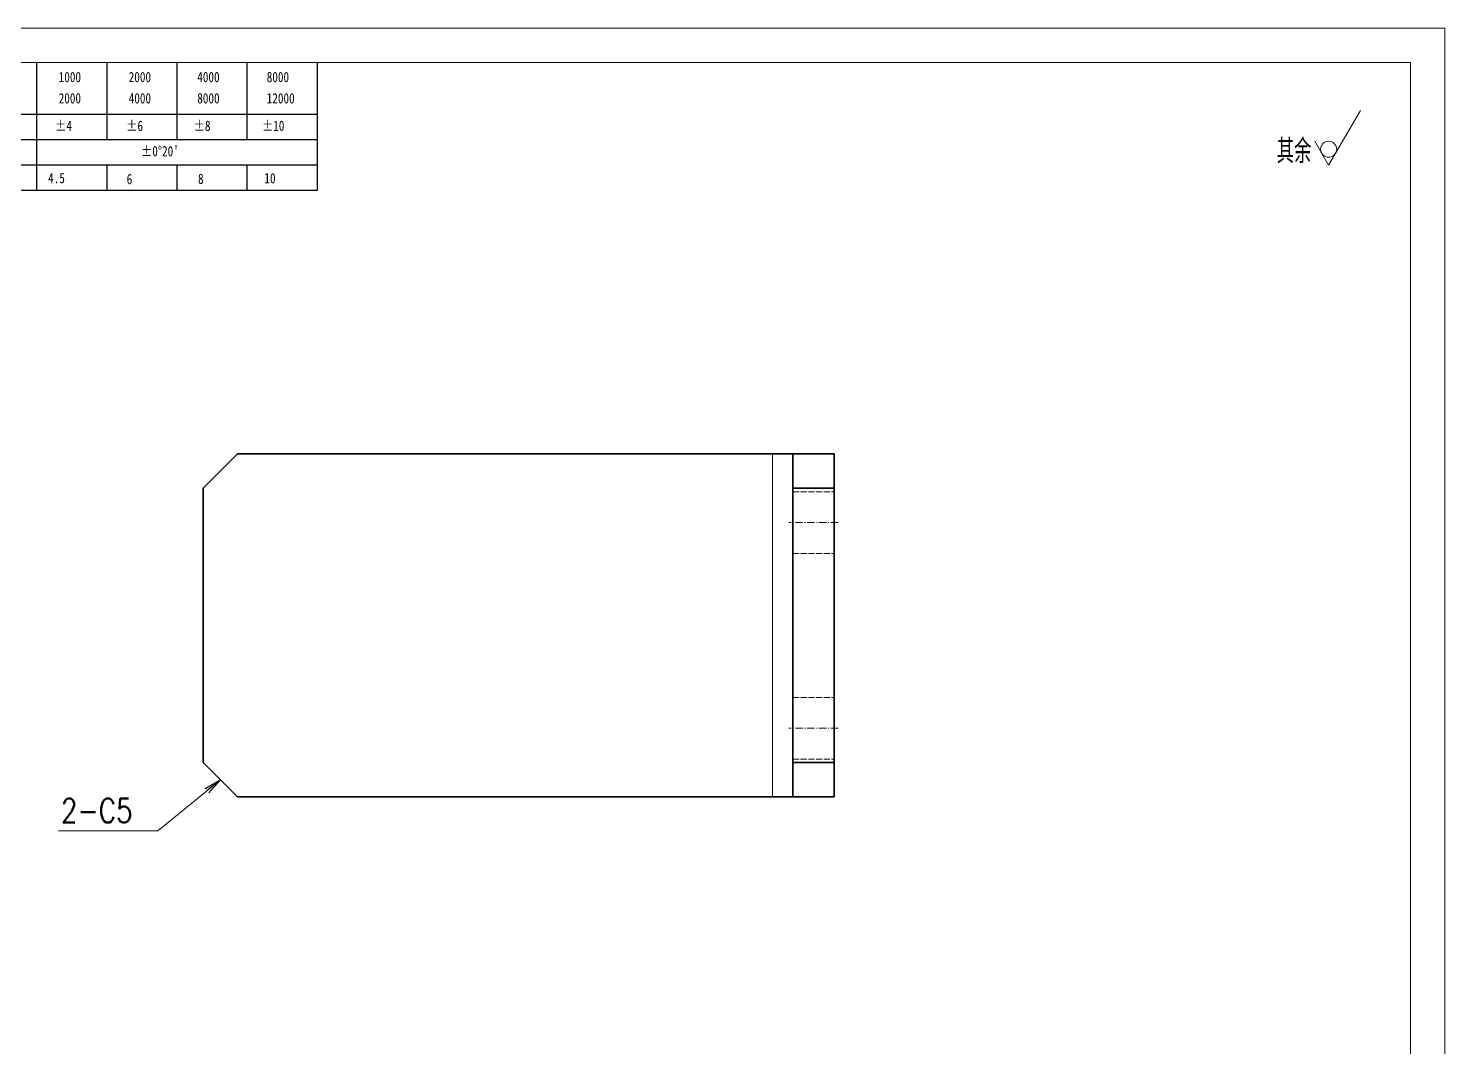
# Model space of a CAD drawing. Header units: millimetres. Extents: x 1333 to 44424, y -42879 to -1037.
# Drawn here: x 42862.3 to 43068.9, y -1999.6 to -1851.1 of the extents above; entities that cross this region are included whole.
import ezdxf

# ---------------------------------------------------------------- set-up
doc = ezdxf.new("R2010")
doc.units = ezdxf.units.MM
doc.header["$LTSCALE"] = 0.5
for name, pattern in [('AM_ISO02W050x2', [3.75, 3, -0.75]), ('AM_ISO08W050x2', [9, 6, -0.75, 1.5, -0.75]), ('DASHDOT', [18.5, 12, -3, 0.5, -3]), ('DASHED', [15, 12, -3]), ('DOT2', [0.125, 0, -0.125])]:
    doc.linetypes.add(name, pattern=pattern)
for name, color, linetype, lineweight in [('中心线', 2, 'AM_ISO08W050x2', 18), ('图框', 7, 'Continuous', 18), ('标注线', 3, 'Continuous', 18), ('粗实线', 7, 'Continuous', 35), ('虚线', 1, 'AM_ISO02W050x2', 18)]:
    doc.layers.add(name, color=color, linetype=linetype, lineweight=lineweight)
doc.layers.add('图\\M+19E79\\M+195B6\\M+18E9A', color=7, linetype='Continuous')
doc.layers.add('打印-禁用', color=7, linetype='Continuous', lineweight=15, plot=False)
doc.styles.add('DIM', font='romans.shx', dxfattribs={"width": 0.8, "bigfont": 'bigfont.shx'})
doc.styles.add('国标', font='simfang.ttf', dxfattribs={"width": 0.8})
doc.styles.add('机械长仿宋', font='gbenor.shx', dxfattribs={"height": 1, "bigfont": 'gbcbig.shx'})
doc.dimstyles.new('DEH 1-1', dxfattribs={"dimtxt": 3.5, "dimasz": 2.5, "dimexe": 1, "dimexo": 0.625, "dimgap": 1.2, "dimtad": 1, "dimtoh": 1, "dimdsep": 46, "dimtxsty": 'DIM', "dimblk": 'OPEN', "dimcen": 0, "dimclrd": 8, "dimclre": 8, "dimclrt": 2, "dimazin": 2, "dimtfac": 0.5, "dimtmove": 0, "dimatfit": 3, "dimldrblk": 'OPEN', "dimfxl": 0, "dimtolj": 2, "dimlwd": 18, "dimlwe": 18, "dimarcsym": 0})

# ---------------------------------------------------------------- blocks, each defined once
blk = doc.blocks.new('GZDEH零件A3图框V01版')
at = {"layer": '图\\M+19E79\\M+195B6\\M+18E9A', "color": 9}
for p, q in [((3072.2, -1561.98), (3072.2, -1554.46)), ((3082.42, -1561.98), (3082.42, -1554.46)), ((3092.64, -1561.98), (3092.64, -1554.46)), ((3102.86, -1561.98), (3102.86, -1554.46)), ((3113.09, -1573.08), (3113.09, -1554.46)), ((2996.09, -1561.98), (3113.09, -1561.98)), ((3072.2, -1573.08), (3072.2, -1561.98)), ((3082.42, -1565.68), (3082.42, -1561.98)), ((3092.64, -1565.68), (3092.64, -1561.98)), ((3102.86, -1565.68), (3102.86, -1561.98)), ((2996.09, -1565.68), (3113.09, -1565.68)), ((2996.09, -1569.38), (3113.09, -1569.38)), ((3082.42, -1573.08), (3082.42, -1569.48)), ((3092.64, -1573.08), (3092.64, -1569.38)), ((3102.86, -1573.08), (3102.86, -1569.38)), ((2990.09, -1573.08), (3113.09, -1573.08))]:
    blk.add_line(p, q, dxfattribs=at)
at = {"layer": '图框', "linetype": 'Continuous'}
for p, q in [((3272.49, -1554.46), (2882.49, -1554.46)), ((3272.49, -1832.96), (3272.49, -1554.46))]:
    blk.add_line(p, q, dxfattribs=at)
at = {"layer": '打印-禁用', "linetype": 'Continuous'}
for p, q in [((3277.49, -1549.46), (2857.49, -1549.46)), ((3277.49, -1846.46), (3277.49, -1549.46))]:
    blk.add_line(p, q, dxfattribs=at)
at = {"layer": '图\\M+19E79\\M+195B6\\M+18E9A', "color": 9, "style": '国标', "width": 0.8}
for s, p in [('1000', (3075.36, -1557.31)), ('2000', (3085.57, -1557.31)), ('4000', (3095.57, -1557.31)), ('8000', (3105.7, -1557.31)), ('2000', (3075.36, -1560.41)), ('4000', (3085.57, -1560.41)), ('8000', (3095.57, -1560.41)), ('12000', (3105.7, -1560.41)), ('±4', (3074.85, -1564.42)), ('±6', (3085.22, -1564.42)), ('±8', (3095.06, -1564.42)), ('±10', (3105.02, -1564.42)), ("±0%%D20'", (3087.38, -1568.12)), ('4.5', (3073.82, -1572.05)), ('6', (3085.28, -1572.19)), ('8', (3095.68, -1572.15)), ('10', (3105.36, -1572.06))]:
    blk.add_text(s, height=1.5, dxfattribs=at).set_placement(p)
blk = doc.blocks.new('DEH A3')
at = {"layer": '图框'}
blk.add_blockref('GZDEH零件A3图框V01版', (-2857.49, 1846.46), dxfattribs=at)
blk = doc.blocks.new('FINISHER_NON')
at = {"layer": '标注线'}
for p, q in [((0, 0), (4.62, 8)), ((-2.02, 3.5), (0, 0))]:
    blk.add_line(p, q, dxfattribs=at)
blk.add_circle((0, 2.33), 1.17, dxfattribs=at)
blk = doc.blocks.new('其余不去材料')
at = {"layer": '标注线'}
blk.add_blockref('FINISHER_NON', (0, 0), dxfattribs=at)
at = {"layer": '标注线', "color": 7, "linetype": 'DOT2', "style": '机械长仿宋'}
blk.add_text('其余', height=3.5, dxfattribs=at).set_placement((-7.56, 0.3))
blk = doc.blocks.new('_Open')
at = {"color": 0, "linetype": 'ByBlock', "lineweight": -2}
for p, q in [((-1, 0.167), (0, 0)), ((-1, -0.167), (0, 0)), ((0, 0), (-1, 0))]:
    blk.add_line(p, q, dxfattribs=at)

msp = doc.modelspace()

# ---------------------------------------------------------------- linework, layer by layer
at = {"color": 7, "lineweight": 13}
msp.add_line((42970.82, -1913.133), (42970.82, -1963.133), dxfattribs=at)
at = {"layer": '中心线', "linetype": 'DASHDOT', "lineweight": 13, "ltscale": 0.180015}
for p, q in [((42980.42, -1923.133), (42973.22, -1923.133)), ((42980.42, -1953.133), (42973.22, -1953.133))]:
    msp.add_line(p, q, dxfattribs=at)
at = {"layer": '粗实线', "lineweight": 35, "ltscale": 0.176777}
for p, q in [((42887.82, -1918.133), (42892.82, -1913.133)), ((42887.82, -1958.133), (42892.82, -1963.133))]:
    msp.add_line(p, q, dxfattribs=at)
at = {"layer": '粗实线', "lineweight": 35}
for p, q in [((42892.82, -1913.133), (42970.82, -1913.133)), ((42887.82, -1918.133), (42887.82, -1958.133)), ((42973.82, -1918.133), (42973.82, -1958.133)), ((42979.82, -1918.133), (42979.82, -1958.133)), ((42892.82, -1963.133), (42970.82, -1963.133))]:
    msp.add_line(p, q, dxfattribs=at)
at = {"layer": '粗实线', "lineweight": 35, "ltscale": 0.075}
for p, q in [((42970.82, -1913.133), (42973.82, -1913.133)), ((42970.82, -1963.133), (42973.82, -1963.133))]:
    msp.add_line(p, q, dxfattribs=at)
at = {"layer": '粗实线', "lineweight": 35, "ltscale": 0.125}
for p, q in [((42973.82, -1918.133), (42973.82, -1913.133)), ((42979.82, -1918.133), (42979.82, -1913.133)), ((42973.82, -1963.133), (42973.82, -1958.133)), ((42979.82, -1963.133), (42979.82, -1958.133))]:
    msp.add_line(p, q, dxfattribs=at)
at = {"layer": '粗实线', "lineweight": 35, "ltscale": 0.15}
for p, q in [((42973.82, -1913.133), (42979.82, -1913.133)), ((42973.82, -1918.133), (42979.82, -1918.133)), ((42973.82, -1958.133), (42979.82, -1958.133)), ((42973.82, -1963.133), (42979.82, -1963.133))]:
    msp.add_line(p, q, dxfattribs=at)
at = {"layer": '虚线', "linetype": 'DASHED', "lineweight": 13}
msp.add_line((42970.82, -1913.133), (42970.82, -1963.133), dxfattribs=at)
at = {"layer": '虚线', "linetype": 'DASHED', "lineweight": 13, "ltscale": 0.15}
for p, q in [((42973.82, -1918.633), (42979.82, -1918.633)), ((42973.82, -1927.633), (42979.82, -1927.633)), ((42973.82, -1948.633), (42979.82, -1948.633)), ((42973.82, -1957.633), (42979.82, -1957.633))]:
    msp.add_line(p, q, dxfattribs=at)

# ---------------------------------------------------------------- block references
at = {"layer": '图框'}
msp.add_blockref('DEH A3', (42648.867, -2148.061), dxfattribs=at)
at = {"layer": '标注线'}
msp.add_blockref('其余不去材料', (43051.948, -1871.025), dxfattribs=at)

# ---------------------------------------------------------------- texts
at = {"layer": '标注线', "color": 2, "insert": (42877.515, -1966.876), "char_height": 3.5, "attachment_point": 9, "style": 'DIM'}
msp.add_mtext('\\A2;2-C5', dxfattribs=at)

# ---------------------------------------------------------------- leaders
at = {"layer": '标注线', "annotation_type": 0, "has_hookline": 1, "hookline_direction": 1, "text_width": 10.8}
msp.add_leader([(42890.32, -1960.633), (42881.215, -1968.076), (42878.715, -1968.076)], dimstyle='DEH 1-1', override={"dimgap": 1.2, "dimtad": 1}, dxfattribs=at)

doc.saveas('drawing.dxf')
